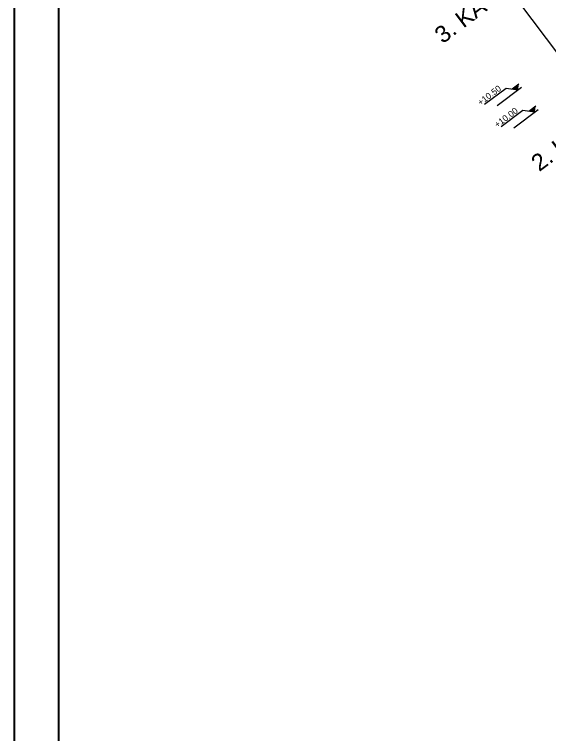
# Model space of a CAD drawing. Header units: millimetres. Extents: x 2232 to 85269, y -3593 to 5869.
# Drawn here: x 3332.4 to 3572.9, y 4034.5 to 4358.1 of the extents above; entities that cross this region are included whole.
import ezdxf

# ---------------------------------------------------------------- set-up
doc = ezdxf.new("R2010")
doc.units = ezdxf.units.MM
for name, color, linetype, lineweight in [('duvar', 232, 'Continuous', 30), ('görünüş', 201, 'Continuous', 18), ('sıva iç', 21, 'Continuous', 0), ('TEXT-1', 8, 'Continuous', 5), ('yazı', 11, 'Continuous', 20), ('çerceve', 4, 'Continuous', 30), ('ÖLÇÜ İÇ', 7, 'Continuous', 9)]:
    doc.layers.add(name, color=color, linetype=linetype, lineweight=lineweight)
doc.styles.add('arial_1_18', font='arial.ttf', dxfattribs={"height": 0.2})
doc.styles.get("Standard").update_dxf_attribs({"font": 'arial.ttf'})

# ---------------------------------------------------------------- blocks, each defined once
blk = doc.blocks.new('dsafsdfd')
at = {"layer": 'yazı'}
blk.add_hatch(color=256, dxfattribs=at).paths.add_polyline_path([(0, 4.89), (-9.78, 4.89), (-4.89, 0)])
for p, q in [((-45.23, 9.78), (-14.67, 9.78)), ((-14.67, 9.78), (-4.89, 0)), ((-34.77, 0), (0, 0)), ((-9.78, 4.89), (0, 4.89))]:
    blk.add_line(p, q, dxfattribs=at)
blk = doc.blocks.new('GHGFHGF')
at = {"layer": 'görünüş'}
blk.add_lwpolyline([(1293379.8, -409389.5), (1293379.8, -409089.5)], dxfattribs=at)
at = {"layer": 'duvar', "xscale": 1.584000000031665, "yscale": 1.584000000031665, "zscale": 1.584000000031665}
for p in [(1293291.2, -409389.5), (1293291.2, -409439.5)]:
    blk.add_blockref('dsafsdfd', p, dxfattribs=at)
at = {"layer": 'TEXT-1', "style": 'arial_1_18'}
for s, p in [('3. KAT', (1293224.5, -409242.6)), ('2. KAT', (1293224.5, -409530.6))]:
    blk.add_text(s, height=30, dxfattribs=at).set_placement(p)
at = {"layer": 'yazı'}
for s, p in [('+10.50', (1293212.1, -409371.8)), ('+10.00', (1293212.1, -409421.8))]:
    blk.add_text(s, height=11.14, dxfattribs=at).set_placement(p)
blk = doc.blocks.new('RRRR')
at = {"layer": 'sıva iç', "rotation": 37.05267661197627}
blk.add_blockref('GHGFHGF', (-156760.2, -889310.8), dxfattribs=at)

msp = doc.modelspace()

# ---------------------------------------------------------------- linework, layer by layer
msp.add_line((3332.36, 1368.75), (3332.36, 5868.75))
at = {"layer": 'çerceve'}
for points in [[(7226.46, 1368.75), (3332.36, 1368.75), (3332.36, 5868.75), (7226.46, 5868.75)], [(7206.46, 1389.19), (3352.36, 1388.75), (3352.36, 5851.25), (7206.46, 5851.25)]]:
    msp.add_lwpolyline(points, close=True, dxfattribs=at)

# ---------------------------------------------------------------- block references
at = {"layer": 'ÖLÇÜ İÇ', "xscale": 0.25, "yscale": 0.25, "zscale": 0.25}
msp.add_blockref('RRRR', (-276957.06, 113516.85), dxfattribs=at)

doc.saveas('drawing.dxf')
